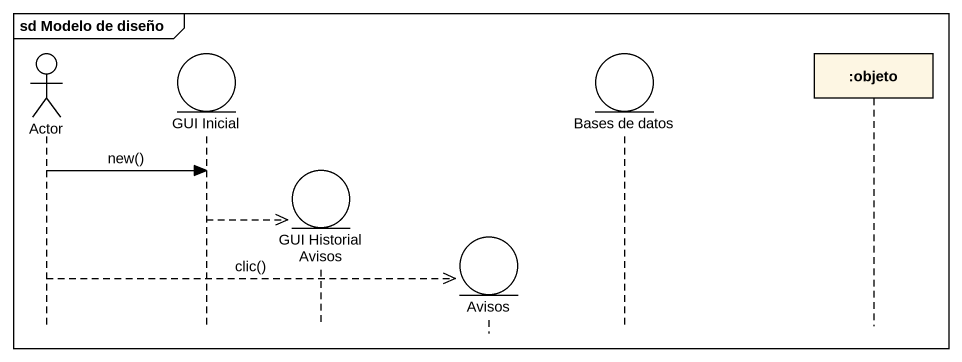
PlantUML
@startuml
mainframe sd Modelo de diseño
hide footbox
actor "Actor" as Actor_
entity "GUI Inicial" as GUI_Inicial
entity "GUI Historial Avisos" as GUI_Historial_Avisos
entity Avisos
entity "Bases de datos" as Bases_de_datos
participant ":objeto" as objeto

Actor_ -> GUI_Inicial : new()
GUI_Inicial -->> GUI_Historial_Avisos **
Actor_ -->> Avisos ** : clic()
@enduml
